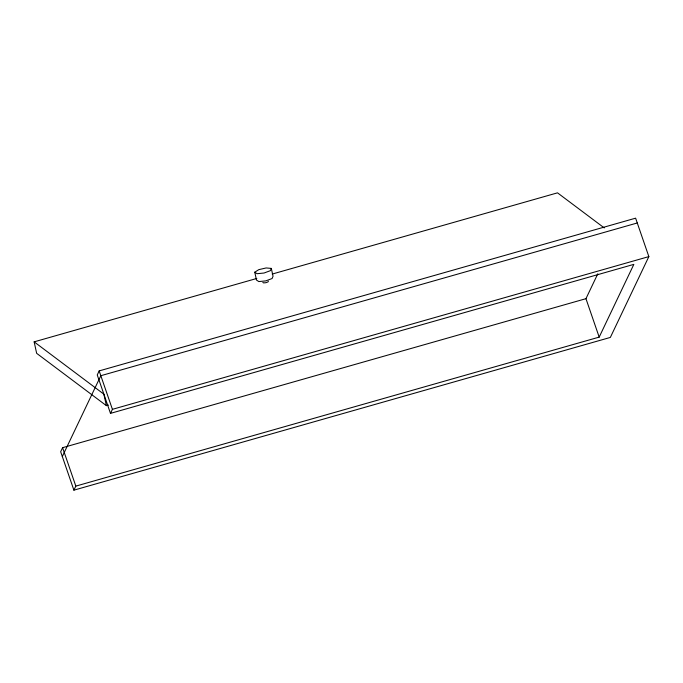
<?xml version="1.0" encoding="UTF-8"?>
<svg xmlns="http://www.w3.org/2000/svg" width="683" height="683" viewBox="0 0 683 683"><rect width="100%" height="100%" fill="white"/><g stroke="black" fill="none" stroke-linecap="round" stroke-linejoin="round"><path stroke-width="1.02" d="M271.322 268.41L270.383 270.664L264.056 273.021L257.107 273.704L254.768 272.193L258.806 269.64L266.165 267.949L271.322 268.41L273.038 276.282L272.09 278.536L265.764 280.892L258.823 281.575L256.484 280.064L254.768 272.193M268.359 281.148L268.043 281.9L265.935 282.694L263.612 282.916L262.835 282.412M597.804 273.789L585.954 298.676L62.597 447.681L60.667 451.728L73.901 490.163L610.346 337.428L648.85 256.603L635.617 218.167L99.172 370.903L97.251 374.941L110.484 413.377L633.841 264.372L599.187 337.112L75.83 486.117L73.901 490.163M62.324 456.526L100.828 375.71L637.273 222.974M110.484 413.377L112.413 409.339L99.172 370.903M108.418 405.053L106.369 405.642L36.651 353.324L34.15 341.85L256.834 278.442M272.227 274.062L557.507 192.837L604.267 227.926M112.413 409.339L648.85 256.603M34.15 341.85L103.867 394.159L106.369 405.642M585.954 298.676L599.187 337.112M62.597 447.681L75.83 486.117"/></g></svg>
